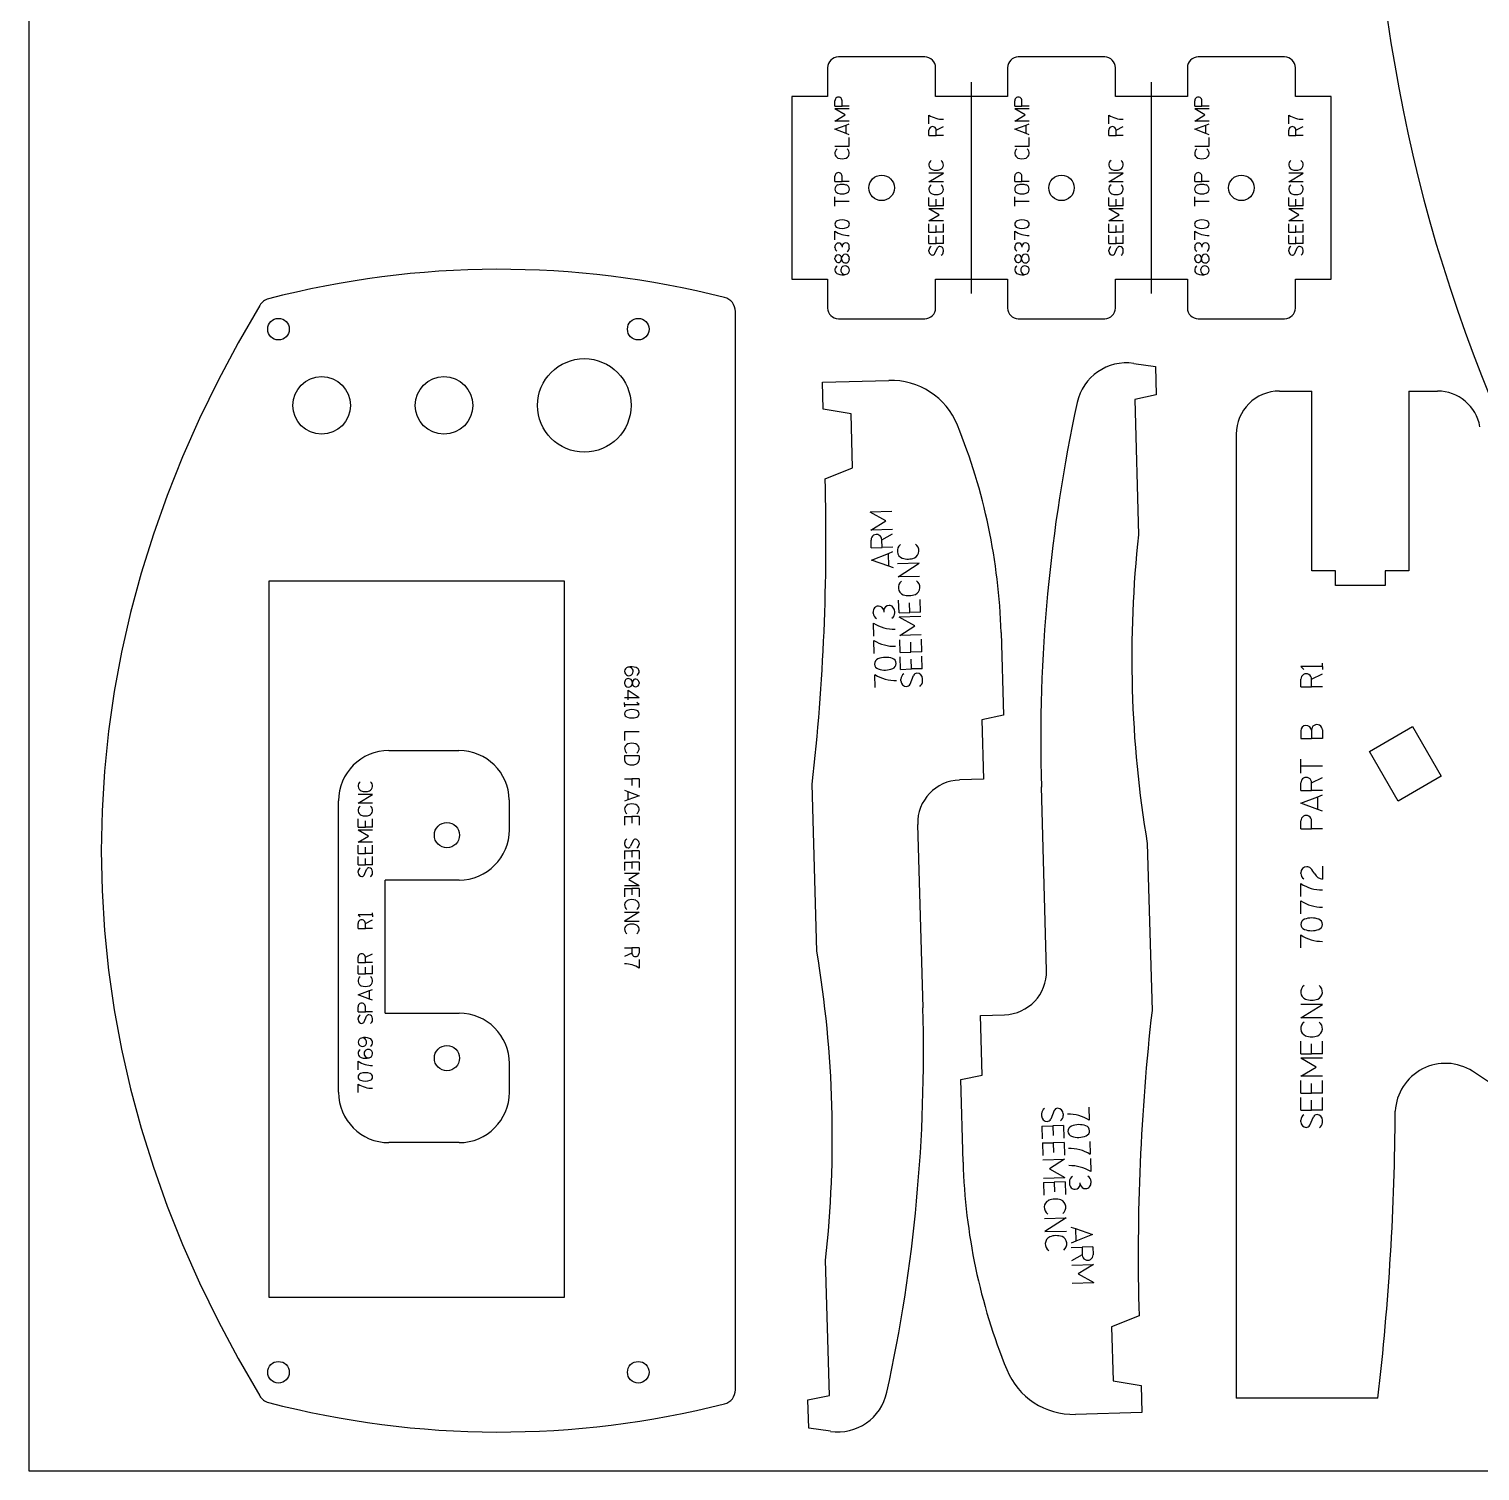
# Model space of a CAD drawing. Header units: inches. Extents: x -1316 to -504, y -366 to 91.
# Drawn here: x -1316.5 to -1114.8, y -366.4 to -165.9 of the extents above; entities that cross this region are included whole.
import ezdxf

# ---------------------------------------------------------------- set-up
doc = ezdxf.new("R2010")
doc.units = ezdxf.units.IN
doc.header["$MEASUREMENT"] = 0
doc.linetypes.add('Continuous2', pattern=[0])
for name, color, linetype in [('68368 Top Support Plate', 1, 'Continuous'), ('68370 Clamp for Top Support', 1, 'Continuous'), ('68410_11 smart lcd mount', 1, 'Continuous'), ('EZStruder R1', 1, 'Continuous'), ('STOCK OUTLINE', 1, 'Continuous')]:
    doc.layers.add(name, color=color, linetype=linetype)

msp = doc.modelspace()

# ---------------------------------------------------------------- linework, layer by layer
at = {"color": 1, "linetype": 'Continuous2', "lineweight": -3, "true_color": 0xff0000}
for p, q in [((-1284.41, -204.35), (-1287.41, -209.54)), ((-1218.3, -355.11), (-1218.3, -205.2)), ((-1287.41, -209.54), (-1290.2, -214.78)), ((-1290.2, -214.78), (-1292.78, -220.07)), ((-1292.78, -220.07), (-1295.13, -225.4)), ((-1295.13, -225.4), (-1297.27, -230.77)), ((-1297.27, -230.77), (-1299.19, -236.17)), ((-1299.19, -236.17), (-1300.88, -241.6)), ((-1300.88, -241.6), (-1302.35, -247.06)), ((-1302.35, -247.06), (-1303.6, -252.54)), ((-1303.6, -252.54), (-1304.62, -258.04)), ((-1304.62, -258.04), (-1305.41, -263.55)), ((-1305.41, -263.55), (-1305.98, -269.08)), ((-1305.98, -269.08), (-1306.32, -274.62)), ((-1306.32, -274.62), (-1306.44, -280.16)), ((-1306.44, -280.16), (-1306.32, -285.69)), ((-1306.32, -285.69), (-1305.98, -291.23)), ((-1305.98, -291.23), (-1305.41, -296.76)), ((-1305.41, -296.76), (-1304.62, -302.27)), ((-1304.62, -302.27), (-1303.6, -307.77)), ((-1303.6, -307.77), (-1302.35, -313.25)), ((-1302.35, -313.25), (-1300.88, -318.71)), ((-1300.88, -318.71), (-1299.19, -324.14)), ((-1299.19, -324.14), (-1297.27, -329.55)), ((-1297.27, -329.55), (-1295.13, -334.91)), ((-1295.13, -334.91), (-1292.78, -340.24)), ((-1292.78, -340.24), (-1290.2, -345.53)), ((-1290.2, -345.53), (-1287.41, -350.77)), ((-1287.41, -350.77), (-1284.41, -355.96))]:
    msp.add_line(p, q, dxfattribs=at)
for centre, radius, start, end in [((-1251.14, -326.46), 127.12, 75.7287, 104.6059), ((-1282.69, -205.38), 2, 104.6059, 148.9447), ((-1220.3, -205.2), 2, 360, 75.7287), ((-1282.69, -354.93), 2, 211.0553, 255.3941), ((-1251.14, -233.85), 127.12, 255.3941, 284.2713), ((-1220.3, -355.11), 2, 284.2713, 360)]:
    msp.add_arc(centre, radius, start, end, dxfattribs=at)
at = {"layer": '68368 Top Support Plate', "color": 1, "linetype": 'Continuous2', "lineweight": -3, "true_color": 0xff0000}
msp.add_arc((-909.86, -133.65), 220, 96.8597, 203.1403, dxfattribs=at)
at = {"layer": '68370 Clamp for Top Support', "color": 1, "linetype": 'Continuous2', "lineweight": -3, "true_color": 0xff0000}
for p, q in [((-1205.48, -171.32), (-1205.48, -175.32)), ((-1191.98, -169.82), (-1203.98, -169.82)), ((-1190.48, -175.32), (-1190.48, -171.32)), ((-1180.48, -171.32), (-1180.48, -175.32)), ((-1166.98, -169.82), (-1178.98, -169.82)), ((-1165.48, -175.32), (-1165.48, -171.32)), ((-1155.48, -171.32), (-1155.48, -175.32)), ((-1141.98, -169.82), (-1153.98, -169.82)), ((-1140.48, -175.32), (-1140.48, -171.32)), ((-1210.48, -175.32), (-1210.48, -200.72)), ((-1205.48, -175.32), (-1210.48, -175.32)), ((-1185.48, -175.32), (-1190.48, -175.32)), ((-1180.48, -175.32), (-1185.48, -175.32)), ((-1160.48, -175.32), (-1165.48, -175.32)), ((-1155.48, -175.32), (-1160.48, -175.32)), ((-1135.48, -175.32), (-1140.48, -175.32)), ((-1135.48, -200.72), (-1135.48, -175.32)), ((-1210.48, -200.72), (-1205.48, -200.72)), ((-1205.48, -200.72), (-1205.48, -204.72)), ((-1190.48, -204.72), (-1190.48, -200.72)), ((-1190.48, -200.72), (-1185.48, -200.72)), ((-1185.48, -200.72), (-1180.48, -200.72)), ((-1180.48, -200.72), (-1180.48, -204.72)), ((-1165.48, -204.72), (-1165.48, -200.72)), ((-1165.48, -200.72), (-1160.48, -200.72)), ((-1160.48, -200.72), (-1155.48, -200.72)), ((-1155.48, -200.72), (-1155.48, -204.72)), ((-1140.48, -204.72), (-1140.48, -200.72)), ((-1140.48, -200.72), (-1135.48, -200.72)), ((-1203.98, -206.22), (-1191.98, -206.22)), ((-1178.98, -206.22), (-1166.98, -206.22)), ((-1153.98, -206.22), (-1141.98, -206.22))]:
    msp.add_line(p, q, dxfattribs=at)
at = {"layer": '68370 Clamp for Top Support', "color": 5, "linetype": 'Continuous2', "lineweight": -3, "true_color": 0x0000ff}
for p, q in [((-1185.48, -202.72), (-1185.48, -173.32)), ((-1160.48, -202.72), (-1160.48, -173.32))]:
    msp.add_line(p, q, dxfattribs=at)
at = {"layer": '68370 Clamp for Top Support', "color": 3, "linetype": 'Continuous2', "lineweight": -3, "true_color": 0x00ff00}
for p, q in [((-1204.47, -176.64), (-1204.47, -175.91)), ((-1204.47, -176.64), (-1203.47, -176.64)), ((-1202.47, -177.04), (-1204.47, -177.04)), ((-1203.05, -177.88), (-1204.47, -177.04)), ((-1203.47, -176.64), (-1203.47, -175.91)), ((-1202.47, -176.64), (-1203.47, -176.64)), ((-1179.47, -176.64), (-1179.47, -175.91)), ((-1179.47, -176.64), (-1178.47, -176.64)), ((-1177.47, -177.04), (-1179.47, -177.04)), ((-1178.05, -177.88), (-1179.47, -177.04)), ((-1178.47, -176.64), (-1178.47, -175.91)), ((-1177.47, -176.64), (-1178.47, -176.64)), ((-1154.47, -176.64), (-1154.47, -175.91)), ((-1154.47, -176.64), (-1153.47, -176.64)), ((-1152.47, -177.04), (-1154.47, -177.04)), ((-1153.05, -177.88), (-1154.47, -177.04)), ((-1153.47, -176.64), (-1153.47, -175.91)), ((-1152.47, -176.64), (-1153.47, -176.64)), ((-1204.47, -178.73), (-1203.05, -177.88)), ((-1202.47, -178.73), (-1204.47, -178.73)), ((-1204.47, -179.88), (-1202.9, -179.29)), ((-1202.9, -179.29), (-1202.47, -179.13)), ((-1202.9, -180.46), (-1202.9, -179.29)), ((-1191.4, -179.1), (-1191.4, -177.9)), ((-1179.47, -178.73), (-1178.05, -177.88)), ((-1177.47, -178.73), (-1179.47, -178.73)), ((-1179.47, -179.88), (-1177.9, -179.29)), ((-1177.9, -179.29), (-1177.47, -179.13)), ((-1177.9, -180.46), (-1177.9, -179.29)), ((-1166.4, -179.1), (-1166.4, -177.9)), ((-1154.47, -178.73), (-1153.05, -177.88)), ((-1152.47, -178.73), (-1154.47, -178.73)), ((-1154.47, -179.88), (-1152.9, -179.29)), ((-1152.9, -179.29), (-1152.47, -179.13)), ((-1152.9, -180.46), (-1152.9, -179.29)), ((-1141.4, -179.1), (-1141.4, -177.9)), ((-1202.9, -180.46), (-1204.47, -179.88)), ((-1202.47, -180.63), (-1202.9, -180.46)), ((-1202.47, -182.2), (-1202.47, -181.03)), ((-1191.4, -180.72), (-1191.4, -180)), ((-1191.4, -180.72), (-1190.4, -180.72)), ((-1190.4, -180), (-1189.4, -179.5)), ((-1190.4, -180.72), (-1190.4, -180)), ((-1189.4, -180.72), (-1190.4, -180.72)), ((-1177.9, -180.46), (-1179.47, -179.88)), ((-1177.47, -180.63), (-1177.9, -180.46)), ((-1177.47, -182.2), (-1177.47, -181.03)), ((-1166.4, -180.72), (-1166.4, -180)), ((-1166.4, -180.72), (-1165.4, -180.72)), ((-1165.4, -180), (-1164.4, -179.5)), ((-1165.4, -180.72), (-1165.4, -180)), ((-1164.4, -180.72), (-1165.4, -180.72)), ((-1152.9, -180.46), (-1154.47, -179.88)), ((-1152.47, -180.63), (-1152.9, -180.46)), ((-1152.47, -182.2), (-1152.47, -181.03)), ((-1141.4, -180.72), (-1141.4, -180)), ((-1141.4, -180.72), (-1140.4, -180.72)), ((-1140.4, -180), (-1139.4, -179.5)), ((-1140.4, -180.72), (-1140.4, -180)), ((-1139.4, -180.72), (-1140.4, -180.72)), ((-1204.47, -182.2), (-1202.47, -182.2)), ((-1179.47, -182.2), (-1177.47, -182.2)), ((-1154.47, -182.2), (-1152.47, -182.2)), ((-1204.47, -187.13), (-1204.47, -186.4)), ((-1204.47, -187.13), (-1203.47, -187.13)), ((-1203.47, -187.13), (-1203.47, -186.4)), ((-1202.47, -187.13), (-1203.47, -187.13)), ((-1189.4, -185.97), (-1191.4, -185.97)), ((-1191.4, -187.19), (-1189.4, -185.97)), ((-1189.4, -187.19), (-1191.4, -187.19)), ((-1179.47, -187.13), (-1179.47, -186.4)), ((-1179.47, -187.13), (-1178.47, -187.13)), ((-1178.47, -187.13), (-1178.47, -186.4)), ((-1177.47, -187.13), (-1178.47, -187.13)), ((-1164.4, -185.97), (-1166.4, -185.97)), ((-1166.4, -187.19), (-1164.4, -185.97)), ((-1164.4, -187.19), (-1166.4, -187.19)), ((-1154.47, -187.13), (-1154.47, -186.4)), ((-1154.47, -187.13), (-1153.47, -187.13)), ((-1153.47, -187.13), (-1153.47, -186.4)), ((-1152.47, -187.13), (-1153.47, -187.13)), ((-1139.4, -185.97), (-1141.4, -185.97)), ((-1141.4, -187.19), (-1139.4, -185.97)), ((-1139.4, -187.19), (-1141.4, -187.19)), ((-1204.47, -189.9), (-1204.47, -189.26)), ((-1191.4, -190.53), (-1191.4, -189.36)), ((-1189.4, -190.53), (-1189.4, -189.36)), ((-1179.47, -189.9), (-1179.47, -189.26)), ((-1166.4, -190.53), (-1166.4, -189.36)), ((-1164.4, -190.53), (-1164.4, -189.36)), ((-1154.47, -189.9), (-1154.47, -189.26)), ((-1141.4, -190.53), (-1141.4, -189.36)), ((-1139.4, -190.53), (-1139.4, -189.36)), ((-1204.47, -190.54), (-1204.47, -189.9)), ((-1202.47, -189.9), (-1204.47, -189.9)), ((-1191.4, -190.53), (-1190.4, -190.53)), ((-1189.4, -190.93), (-1191.4, -190.93)), ((-1189.98, -191.77), (-1191.4, -190.93)), ((-1190.4, -190.53), (-1190.4, -189.61)), ((-1189.4, -190.53), (-1190.4, -190.53)), ((-1179.47, -190.54), (-1179.47, -189.9)), ((-1177.47, -189.9), (-1179.47, -189.9)), ((-1166.4, -190.53), (-1165.4, -190.53)), ((-1164.4, -190.93), (-1166.4, -190.93)), ((-1164.98, -191.77), (-1166.4, -190.93)), ((-1165.4, -190.53), (-1165.4, -189.61)), ((-1164.4, -190.53), (-1165.4, -190.53)), ((-1154.47, -190.54), (-1154.47, -189.9)), ((-1152.47, -189.9), (-1154.47, -189.9)), ((-1141.4, -190.53), (-1140.4, -190.53)), ((-1139.4, -190.93), (-1141.4, -190.93)), ((-1139.98, -191.77), (-1141.4, -190.93)), ((-1140.4, -190.53), (-1140.4, -189.61)), ((-1139.4, -190.53), (-1140.4, -190.53)), ((-1191.4, -192.61), (-1189.98, -191.77)), ((-1189.4, -192.61), (-1191.4, -192.61)), ((-1191.4, -194.19), (-1191.4, -193.01)), ((-1190.4, -194.19), (-1190.4, -193.27)), ((-1189.4, -194.19), (-1189.4, -193.01)), ((-1166.4, -192.61), (-1164.98, -191.77)), ((-1164.4, -192.61), (-1166.4, -192.61)), ((-1166.4, -194.19), (-1166.4, -193.01)), ((-1165.4, -194.19), (-1165.4, -193.27)), ((-1164.4, -194.19), (-1164.4, -193.01)), ((-1141.4, -192.61), (-1139.98, -191.77)), ((-1139.4, -192.61), (-1141.4, -192.61)), ((-1141.4, -194.19), (-1141.4, -193.01)), ((-1140.4, -194.19), (-1140.4, -193.27)), ((-1139.4, -194.19), (-1139.4, -193.01)), ((-1204.47, -195.25), (-1204.47, -194.05)), ((-1191.4, -194.19), (-1190.4, -194.19)), ((-1191.4, -195.76), (-1191.4, -194.59)), ((-1189.4, -194.19), (-1190.4, -194.19)), ((-1190.4, -195.76), (-1190.4, -194.84)), ((-1189.4, -195.76), (-1189.4, -194.59)), ((-1179.47, -195.25), (-1179.47, -194.05)), ((-1166.4, -194.19), (-1165.4, -194.19)), ((-1166.4, -195.76), (-1166.4, -194.59)), ((-1164.4, -194.19), (-1165.4, -194.19)), ((-1165.4, -195.76), (-1165.4, -194.84)), ((-1164.4, -195.76), (-1164.4, -194.59)), ((-1154.47, -195.25), (-1154.47, -194.05)), ((-1141.4, -194.19), (-1140.4, -194.19)), ((-1141.4, -195.76), (-1141.4, -194.59)), ((-1139.4, -194.19), (-1140.4, -194.19)), ((-1140.4, -195.76), (-1140.4, -194.84)), ((-1139.4, -195.76), (-1139.4, -194.59)), ((-1204.47, -196.33), (-1204.47, -196.25)), ((-1203.47, -196.11), (-1203.47, -196.25)), ((-1202.47, -196.36), (-1202.47, -196.22)), ((-1191.4, -195.76), (-1190.4, -195.76)), ((-1191.4, -196.83), (-1191.4, -196.67)), ((-1190.57, -197.16), (-1190.23, -196.37)), ((-1189.4, -195.76), (-1190.4, -195.76)), ((-1189.4, -196.89), (-1189.4, -196.69)), ((-1179.47, -196.33), (-1179.47, -196.25)), ((-1178.47, -196.11), (-1178.47, -196.25)), ((-1177.47, -196.36), (-1177.47, -196.22)), ((-1166.4, -195.76), (-1165.4, -195.76)), ((-1166.4, -196.83), (-1166.4, -196.67)), ((-1165.57, -197.16), (-1165.23, -196.37)), ((-1164.4, -195.76), (-1165.4, -195.76)), ((-1164.4, -196.89), (-1164.4, -196.69)), ((-1154.47, -196.33), (-1154.47, -196.25)), ((-1153.47, -196.11), (-1153.47, -196.25)), ((-1152.47, -196.36), (-1152.47, -196.22)), ((-1141.4, -195.76), (-1140.4, -195.76)), ((-1141.4, -196.83), (-1141.4, -196.67)), ((-1140.57, -197.16), (-1140.23, -196.37)), ((-1139.4, -195.76), (-1140.4, -195.76)), ((-1139.4, -196.89), (-1139.4, -196.69)), ((-1204.47, -197.92), (-1204.47, -197.79)), ((-1203.54, -197.92), (-1203.54, -197.79)), ((-1202.47, -197.92), (-1202.47, -197.79)), ((-1179.47, -197.92), (-1179.47, -197.79)), ((-1178.54, -197.92), (-1178.54, -197.79)), ((-1177.47, -197.92), (-1177.47, -197.79)), ((-1154.47, -197.92), (-1154.47, -197.79)), ((-1153.54, -197.92), (-1153.54, -197.79)), ((-1152.47, -197.92), (-1152.47, -197.79))]:
    msp.add_line(p, q, dxfattribs=at)
at = {"layer": '68370 Clamp for Top Support', "color": 5, "linetype": 'Continuous2', "lineweight": -3, "true_color": 0x0000ff}
for centre in [(-1197.98, -188.02), (-1172.98, -188.02), (-1147.98, -188.02)]:
    msp.add_circle(centre, 1.77, dxfattribs=at)
at = {"layer": '68370 Clamp for Top Support', "color": 1, "linetype": 'Continuous2', "lineweight": -3, "true_color": 0xff0000}
for centre, start, end in [((-1203.98, -171.32), 90, 180), ((-1191.98, -171.32), 0, 90), ((-1178.98, -171.32), 90, 180), ((-1166.98, -171.32), 0, 90), ((-1153.98, -171.32), 90, 180), ((-1141.98, -171.32), 0, 90), ((-1203.98, -204.72), 180, 270), ((-1191.98, -204.72), 270, 0), ((-1178.98, -204.72), 180, 270), ((-1166.98, -204.72), 270, 0), ((-1153.98, -204.72), 180, 270), ((-1141.98, -204.72), 270, 0)]:
    msp.add_arc(centre, 1.5, start, end, dxfattribs=at)
at = {"layer": '68370 Clamp for Top Support', "color": 3, "linetype": 'Continuous2', "lineweight": -3, "true_color": 0x00ff00}
for centre, radius, start, end in [((-1203.97, -175.91), 0.5, 359.9912, 180), ((-1178.97, -175.91), 0.5, 359.9912, 180), ((-1153.97, -175.91), 0.5, 359.9912, 180), ((-1189.4, -174.86), 3.63, 236.6069, 269.9947), ((-1164.4, -174.86), 3.63, 236.6069, 269.9947), ((-1139.4, -174.86), 3.63, 236.6069, 269.9947), ((-1190.9, -180), 0.5, 359.9912, 180), ((-1165.9, -180), 0.5, 359.9912, 180), ((-1140.9, -180), 0.5, 359.9912, 180), ((-1203.74, -183.2), 0.735, 125.68, 245.6132), ((-1203.2, -183.2), 0.735, 294.3868, 54.32), ((-1178.74, -183.2), 0.735, 125.68, 245.6132), ((-1178.2, -183.2), 0.735, 294.3868, 54.32), ((-1153.74, -183.2), 0.735, 125.68, 245.6132), ((-1153.2, -183.2), 0.735, 294.3868, 54.32), ((-1203.47, -182.18), 1.78, 251.2941, 288.7059), ((-1190.67, -184.8), 0.735, 125.68, 245.6132), ((-1190.4, -183.79), 1.78, 251.2941, 288.7059), ((-1190.13, -184.8), 0.735, 294.3868, 54.32), ((-1178.47, -182.18), 1.78, 251.2941, 288.7059), ((-1165.67, -184.8), 0.735, 125.68, 245.6132), ((-1165.4, -183.79), 1.78, 251.2941, 288.7059), ((-1165.13, -184.8), 0.735, 294.3868, 54.32), ((-1153.47, -182.18), 1.78, 251.2941, 288.7059), ((-1140.67, -184.8), 0.735, 125.68, 245.6132), ((-1140.4, -183.79), 1.78, 251.2941, 288.7059), ((-1140.13, -184.8), 0.735, 294.3868, 54.32), ((-1203.97, -186.4), 0.5, 359.9912, 180), ((-1203.47, -189.31), 1.78, 71.2941, 108.7059), ((-1178.97, -186.4), 0.5, 359.9912, 180), ((-1178.47, -189.31), 1.78, 71.2941, 108.7059), ((-1153.97, -186.4), 0.5, 359.9912, 180), ((-1153.47, -189.31), 1.78, 71.2941, 108.7059), ((-1203.88, -188.19), 0.595, 105.902, 254.098), ((-1203.47, -187.08), 1.78, 251.2941, 288.7059), ((-1203.06, -188.19), 0.595, 285.902, 74.098), ((-1190.67, -188.19), 0.735, 125.68, 245.6132), ((-1190.4, -187.17), 1.78, 251.2941, 288.7059), ((-1190.13, -188.19), 0.735, 294.3868, 54.32), ((-1178.88, -188.19), 0.595, 105.902, 254.098), ((-1178.47, -187.08), 1.78, 251.2941, 288.7059), ((-1178.06, -188.19), 0.595, 285.902, 74.098), ((-1165.67, -188.19), 0.735, 125.68, 245.6132), ((-1165.4, -187.17), 1.78, 251.2941, 288.7059), ((-1165.13, -188.19), 0.735, 294.3868, 54.32), ((-1153.88, -188.19), 0.595, 105.902, 254.098), ((-1153.47, -187.08), 1.78, 251.2941, 288.7059), ((-1153.06, -188.19), 0.595, 285.902, 74.098), ((-1140.67, -188.19), 0.735, 125.68, 245.6132), ((-1140.4, -187.17), 1.78, 251.2941, 288.7059), ((-1140.13, -188.19), 0.735, 294.3868, 54.32), ((-1203.98, -193.07), 0.496, 109.594, 250.406), ((-1203.47, -194.45), 1.97, 70.019, 109.981), ((-1203.47, -191.68), 1.97, 250.019, 289.981), ((-1202.96, -193.07), 0.496, 289.594, 70.406), ((-1178.98, -193.07), 0.496, 109.594, 250.406), ((-1178.47, -194.45), 1.97, 70.019, 109.981), ((-1178.47, -191.68), 1.97, 250.019, 289.981), ((-1177.96, -193.07), 0.496, 289.594, 70.406), ((-1153.98, -193.07), 0.496, 109.594, 250.406), ((-1153.47, -194.45), 1.97, 70.019, 109.981), ((-1153.47, -191.68), 1.97, 250.019, 289.981), ((-1152.96, -193.07), 0.496, 289.594, 70.406), ((-1202.47, -191.02), 3.63, 236.6069, 269.9947), ((-1177.47, -191.02), 3.63, 236.6069, 269.9947), ((-1152.47, -191.02), 3.63, 236.6069, 269.9947), ((-1203.84, -196.25), 0.631, 138.8141, 179.9999), ((-1203.89, -196.33), 0.577, 179.9999, 239.7068), ((-1204, -197.79), 0.464, 90, 180), ((-1203.97, -196.14), 0.457, 90, 138.8141), ((-1204, -197.79), 0.464, 0, 90), ((-1203.97, -196.19), 0.504, 9.0881, 90), ((-1203, -197.79), 0.536, 90, 180), ((-1202.97, -196.16), 0.504, 90, 174.185), ((-1203, -197.79), 0.536, 360, 90), ((-1202.97, -196.11), 0.457, 41.1859, 90), ((-1203.04, -196.36), 0.577, 300.2932, 0.0001), ((-1203.1, -196.22), 0.631, 0.0001, 41.1859), ((-1190.82, -196.68), 0.577, 120.522, 179.2985), ((-1190.87, -196.84), 0.526, 179.2985, 267.3507), ((-1190.94, -196.94), 0.43, 275.1823, 329.3448), ((-1189.86, -196.59), 0.43, 95.1822, 149.3448), ((-1189.92, -196.69), 0.526, 359.4411, 87.3507), ((-1189.98, -196.89), 0.577, 300.522, 359.4411), ((-1178.84, -196.25), 0.631, 138.8141, 179.9999), ((-1178.89, -196.33), 0.577, 179.9999, 239.7068), ((-1179, -197.79), 0.464, 90, 180), ((-1178.97, -196.14), 0.457, 90, 138.8141), ((-1179, -197.79), 0.464, 0, 90), ((-1178.97, -196.19), 0.504, 9.0881, 90), ((-1178, -197.79), 0.536, 90, 180), ((-1177.97, -196.16), 0.504, 90, 174.185), ((-1178, -197.79), 0.536, 360, 90), ((-1177.97, -196.11), 0.457, 41.1859, 90), ((-1178.04, -196.36), 0.577, 300.2932, 0.0001), ((-1178.1, -196.22), 0.631, 0.0001, 41.1859), ((-1165.82, -196.68), 0.577, 120.522, 179.2985), ((-1165.87, -196.84), 0.526, 179.2985, 267.3507), ((-1165.94, -196.94), 0.43, 275.1823, 329.3448), ((-1164.86, -196.59), 0.43, 95.1822, 149.3448), ((-1164.92, -196.69), 0.526, 359.4411, 87.3507), ((-1164.98, -196.89), 0.577, 300.522, 359.4411), ((-1153.84, -196.25), 0.631, 138.8141, 179.9999), ((-1153.89, -196.33), 0.577, 179.9999, 239.7068), ((-1154, -197.79), 0.464, 90, 180), ((-1153.97, -196.14), 0.457, 90, 138.8141), ((-1154, -197.79), 0.464, 0, 90), ((-1153.97, -196.19), 0.504, 9.0881, 90), ((-1153, -197.79), 0.536, 90, 180), ((-1152.97, -196.16), 0.504, 90, 174.185), ((-1153, -197.79), 0.536, 360, 90), ((-1152.97, -196.11), 0.457, 41.1859, 90), ((-1153.04, -196.36), 0.577, 300.2932, 0.0001), ((-1153.1, -196.22), 0.631, 0.0001, 41.1859), ((-1140.82, -196.68), 0.577, 120.522, 179.2985), ((-1140.87, -196.84), 0.526, 179.2985, 267.3507), ((-1140.94, -196.94), 0.43, 275.1823, 329.3448), ((-1139.86, -196.59), 0.43, 95.1822, 149.3448), ((-1139.92, -196.69), 0.526, 359.4411, 87.3507), ((-1139.98, -196.89), 0.577, 300.522, 359.4411), ((-1204, -197.92), 0.464, 180, 207.5491), ((-1203.88, -199.42), 0.595, 119.3075, 252.098), ((-1204, -197.92), 0.464, 207.5491, 0), ((-1203.06, -199.45), 0.594, 72.2661, 283.7339), ((-1203, -197.92), 0.536, 180, 304.6857), ((-1203.06, -199.45), 0.595, 283.902, 72.098), ((-1203, -197.92), 0.536, 304.6857, 360), ((-1179, -197.92), 0.464, 180, 207.5491), ((-1178.88, -199.42), 0.595, 119.3075, 252.098), ((-1179, -197.92), 0.464, 207.5491, 0), ((-1178.06, -199.45), 0.594, 72.2661, 283.7339), ((-1178, -197.92), 0.536, 180, 304.6857), ((-1178.06, -199.45), 0.595, 283.902, 72.098), ((-1178, -197.92), 0.536, 304.6857, 360), ((-1154, -197.92), 0.464, 180, 207.5491), ((-1153.88, -199.42), 0.595, 119.3075, 252.098), ((-1154, -197.92), 0.464, 207.5491, 0), ((-1153.06, -199.45), 0.594, 72.2661, 283.7339), ((-1153, -197.92), 0.536, 180, 304.6857), ((-1153.06, -199.45), 0.595, 283.902, 72.098), ((-1153, -197.92), 0.536, 304.6857, 360), ((-1203.43, -198.32), 1.78, 249.2941, 286.7059), ((-1178.43, -198.32), 1.78, 249.2941, 286.7059), ((-1153.43, -198.32), 1.78, 249.2941, 286.7059)]:
    msp.add_arc(centre, radius, start, end, dxfattribs=at)
at = {"layer": '68410_11 smart lcd mount', "color": 1, "linetype": 'Continuous2', "lineweight": -3, "true_color": 0xff0000}
for p, q in [((-1283.1, -342.26), (-1283.1, -242.66)), ((-1283.1, -242.66), (-1242.1, -242.66)), ((-1242.1, -242.66), (-1242.1, -342.26)), ((-1242.1, -342.26), (-1283.1, -342.26))]:
    msp.add_line(p, q, dxfattribs=at)
at = {"layer": '68410_11 smart lcd mount', "color": 3, "linetype": 'Continuous2', "lineweight": -3, "true_color": 0x00ff00}
for p, q in [((-1233.69, -256.77), (-1233.69, -256.9)), ((-1233.22, -259.17), (-1233.22, -257.84)), ((-1233.22, -257.84), (-1231.69, -258.87)), ((-1232.62, -256.77), (-1232.62, -256.9)), ((-1231.69, -256.77), (-1231.69, -256.9)), ((-1233.69, -258.87), (-1231.69, -258.87)), ((-1233.69, -259.85), (-1233.69, -259.57)), ((-1233.69, -259.85), (-1231.69, -259.85)), ((-1233.69, -259.85), (-1233.69, -260.14)), ((-1231.69, -259.85), (-1231.98, -259.57)), ((-1231.69, -263.65), (-1233.69, -263.65)), ((-1233.69, -263.65), (-1233.69, -264.83)), ((-1231.69, -266.99), (-1233.69, -266.99)), ((-1233.69, -266.99), (-1233.69, -267.54)), ((-1231.69, -266.99), (-1231.69, -267.54)), ((-1233.69, -270.18), (-1232.69, -270.18)), ((-1232.69, -270.18), (-1232.69, -271.1)), ((-1231.69, -270.18), (-1232.69, -270.18)), ((-1231.69, -270.18), (-1231.69, -271.36)), ((-1233.69, -271.76), (-1233.26, -271.92)), ((-1233.26, -271.92), (-1233.26, -273.09)), ((-1233.26, -271.92), (-1231.69, -272.51)), ((-1233.26, -273.09), (-1233.69, -273.26)), ((-1231.69, -272.51), (-1233.26, -273.09)), ((-1233.69, -275.42), (-1233.69, -276.59)), ((-1233.69, -275.42), (-1232.69, -275.42)), ((-1232.69, -275.42), (-1232.69, -276.33)), ((-1231.69, -275.42), (-1232.69, -275.42)), ((-1231.69, -275.42), (-1231.69, -276.59)), ((-1233.69, -279.02), (-1233.69, -279.23)), ((-1233.69, -280.16), (-1233.69, -281.33)), ((-1233.69, -280.16), (-1232.69, -280.16)), ((-1232.52, -278.76), (-1232.86, -279.55)), ((-1232.69, -280.16), (-1232.69, -281.07)), ((-1231.69, -280.16), (-1232.69, -280.16)), ((-1231.69, -279.09), (-1231.69, -279.25)), ((-1231.69, -280.16), (-1231.69, -281.33)), ((-1233.69, -281.73), (-1233.69, -282.9)), ((-1233.69, -281.73), (-1232.69, -281.73)), ((-1232.69, -281.73), (-1232.69, -282.65)), ((-1231.69, -281.73), (-1232.69, -281.73)), ((-1231.69, -281.73), (-1231.69, -282.9)), ((-1233.69, -283.3), (-1231.69, -283.3)), ((-1231.69, -283.3), (-1233.11, -284.15)), ((-1233.11, -284.15), (-1231.69, -284.99)), ((-1233.69, -284.99), (-1231.69, -284.99)), ((-1233.69, -285.39), (-1233.69, -286.56)), ((-1233.69, -285.39), (-1232.69, -285.39)), ((-1232.69, -285.39), (-1232.69, -286.31)), ((-1231.69, -285.39), (-1232.69, -285.39)), ((-1231.69, -285.39), (-1231.69, -286.56)), ((-1233.69, -288.72), (-1231.69, -288.72)), ((-1231.69, -288.72), (-1233.69, -289.95)), ((-1233.69, -289.95), (-1231.69, -289.95)), ((-1233.69, -293.65), (-1232.69, -293.65)), ((-1232.69, -294.38), (-1233.69, -294.88)), ((-1232.69, -293.65), (-1232.69, -294.38)), ((-1231.69, -293.65), (-1232.69, -293.65)), ((-1231.69, -293.65), (-1231.69, -294.38)), ((-1231.69, -295.28), (-1231.69, -296.48))]:
    msp.add_line(p, q, dxfattribs=at)
at = {"layer": '68410_11 smart lcd mount', "color": 5, "linetype": 'Continuous2', "lineweight": -3, "true_color": 0x0000ff}
for centre, radius in [((-1281.8, -207.66), 1.5), ((-1231.8, -207.66), 1.5), ((-1239.3, -218.26), 6.5), ((-1275.8, -218.26), 4), ((-1258.8, -218.26), 4), ((-1281.8, -352.66), 1.5), ((-1231.8, -352.66), 1.5)]:
    msp.add_circle(centre, radius, dxfattribs=at)
at = {"layer": '68410_11 smart lcd mount', "color": 3, "linetype": 'Continuous2', "lineweight": -3, "true_color": 0x00ff00}
for centre, radius, start, end in [((-1233.1, -255.24), 0.595, 103.902, 252.098), ((-1233.1, -255.24), 0.594, 252.2661, 103.7339), ((-1232.73, -256.37), 1.78, 69.2941, 106.7059), ((-1232.28, -255.27), 0.595, 299.3075, 72.098), ((-1233.16, -256.77), 0.536, 124.6857, 180), ((-1233.16, -256.9), 0.536, 180, 270), ((-1233.16, -256.77), 0.536, 0, 124.6857), ((-1233.16, -256.9), 0.536, 270, 0), ((-1232.16, -256.77), 0.464, 27.5491, 180), ((-1232.16, -256.9), 0.464, 180, 270), ((-1232.16, -256.9), 0.464, 270, 0), ((-1232.16, -256.77), 0.464, 360, 27.5491), ((-1233.2, -261.12), 0.496, 109.594, 250.406), ((-1232.69, -262.51), 1.97, 70.019, 109.981), ((-1232.69, -259.74), 1.97, 250.019, 289.981), ((-1232.18, -261.12), 0.496, 289.594, 70.406), ((-1232.96, -265.99), 0.735, 114.3868, 234.32), ((-1232.69, -267.01), 1.78, 71.2941, 108.7059), ((-1232.42, -265.99), 0.735, 305.68, 65.6132), ((-1232.96, -267.48), 0.735, 185.3825, 245.6132), ((-1232.69, -266.46), 1.78, 251.2941, 288.7059), ((-1232.42, -267.48), 0.735, 294.3868, 354.6174), ((-1232.96, -274.42), 0.735, 114.3868, 234.32), ((-1232.69, -275.44), 1.78, 71.2941, 108.7059), ((-1232.42, -274.42), 0.735, 305.68, 65.6132), ((-1233.11, -279.03), 0.577, 120.522, 179.4411), ((-1233.17, -279.23), 0.526, 179.4411, 267.3507), ((-1233.23, -279.33), 0.43, 275.1822, 329.3448), ((-1232.15, -278.98), 0.43, 95.1823, 149.3448), ((-1232.22, -279.08), 0.526, 359.2985, 87.3507), ((-1232.27, -279.24), 0.577, 300.522, 359.2985), ((-1232.96, -287.73), 0.735, 114.3868, 234.32), ((-1232.69, -288.74), 1.78, 71.2941, 108.7059), ((-1232.42, -287.73), 0.735, 305.68, 65.6132), ((-1232.69, -292.13), 1.78, 71.2941, 108.7059), ((-1232.96, -291.11), 0.735, 114.3868, 234.32), ((-1232.42, -291.11), 0.735, 305.68, 65.6132), ((-1232.19, -294.38), 0.5, 179.9912, 360), ((-1233.69, -299.51), 3.63, 56.6069, 89.9947)]:
    msp.add_arc(centre, radius, start, end, dxfattribs=at)
at = {"layer": 'EZStruder R1', "color": 1, "linetype": 'Continuous2', "lineweight": -3, "true_color": 0xff0000}
for p, q in [((-1162.94, -212.42), (-1159.93, -212.86)), ((-1159.93, -212.86), (-1159.81, -216.8)), ((-1206.21, -215.04), (-1196.99, -214.78)), ((-1206.11, -218.77), (-1206.21, -215.04)), ((-1159.81, -216.8), (-1162.8, -217.42)), ((-1162.8, -217.42), (-1162.27, -236.23)), ((-1142.69, -216.27), (-1138.19, -216.27)), ((-1138.19, -241.27), (-1138.19, -216.27)), ((-1124.69, -216.27), (-1124.69, -241.27)), ((-1124.69, -216.27), (-1120.73, -216.27)), ((-1202.22, -219.44), (-1206.11, -218.77)), ((-1202.01, -226.94), (-1202.22, -219.44)), ((-1148.69, -222.27), (-1148.69, -356.27)), ((-1205.83, -228.47), (-1202.01, -226.94)), ((-1134.89, -241.27), (-1138.19, -241.27)), ((-1134.89, -243.27), (-1134.89, -241.27)), ((-1127.99, -241.27), (-1127.99, -243.27)), ((-1124.69, -241.27), (-1127.99, -241.27)), ((-1127.99, -243.27), (-1134.89, -243.27)), ((-1181.38, -249.82), (-1181.05, -261.33)), ((-1181.05, -261.33), (-1184.04, -261.95)), ((-1184.04, -261.95), (-1183.8, -270.23)), ((-1206.98, -294.13), (-1207.64, -270.91)), ((-1183.8, -270.23), (-1187.14, -270.33)), ((-1175.06, -296.8), (-1175.78, -271.3)), ((-1192.97, -276.5), (-1192.25, -301.99)), ((-1161.06, -279.16), (-1160.4, -302.38)), ((-1184.23, -303.06), (-1180.89, -302.96)), ((-1184, -311.34), (-1184.23, -303.06)), ((-1186.98, -311.96), (-1184, -311.34)), ((-1186.66, -323.47), (-1186.98, -311.96)), ((-1205.24, -355.87), (-1205.77, -337.06)), ((-1162.2, -344.82), (-1166.03, -346.35)), ((-1166.03, -346.35), (-1165.82, -353.85)), ((-1165.82, -353.85), (-1161.93, -354.52)), ((-1161.93, -354.52), (-1161.82, -358.25)), ((-1208.22, -356.49), (-1205.24, -355.87)), ((-1208.11, -360.43), (-1208.22, -356.49)), ((-1129.01, -356.27), (-1148.69, -356.27)), ((-1161.82, -358.25), (-1171.05, -358.52)), ((-1205.1, -360.87), (-1208.11, -360.43))]:
    msp.add_line(p, q, dxfattribs=at)
at = {"layer": 'EZStruder R1', "color": 3, "linetype": 'Continuous2', "lineweight": -3, "true_color": 0x00ff00}
for p, q in [((-1196.56, -233.01), (-1199.55, -233.09)), ((-1197.4, -234.3), (-1199.55, -233.09)), ((-1199.48, -235.62), (-1197.4, -234.3)), ((-1196.48, -235.53), (-1199.48, -235.62)), ((-1199.41, -238.06), (-1199.44, -236.97)), ((-1197.95, -236.93), (-1196.47, -236.13)), ((-1197.91, -238.01), (-1197.95, -236.93)), ((-1199.41, -238.06), (-1197.91, -238.01)), ((-1199.37, -239.78), (-1197.03, -238.83)), ((-1196.98, -240.6), (-1199.37, -239.78)), ((-1196.42, -237.97), (-1197.91, -238.01)), ((-1197.03, -238.83), (-1196.4, -238.57)), ((-1196.98, -240.6), (-1197.03, -238.83)), ((-1196.34, -240.82), (-1196.98, -240.6)), ((-1192.75, -240.18), (-1195.75, -240.26)), ((-1195.7, -242.1), (-1192.75, -240.18)), ((-1192.7, -242.02), (-1195.7, -242.1)), ((-1195.56, -247.1), (-1195.61, -245.34)), ((-1194.06, -247.06), (-1194.1, -245.69)), ((-1192.56, -247.02), (-1192.61, -245.26)), ((-1199.16, -247.14), (-1199.16, -247.03)), ((-1197.67, -246.77), (-1197.66, -246.98)), ((-1196.16, -247.1), (-1196.16, -246.9)), ((-1195.56, -247.1), (-1194.06, -247.06)), ((-1192.54, -247.62), (-1195.54, -247.7)), ((-1193.38, -248.9), (-1195.54, -247.7)), ((-1192.56, -247.02), (-1194.06, -247.06)), ((-1199.07, -250.33), (-1199.12, -248.53)), ((-1195.47, -250.23), (-1193.38, -248.9)), ((-1199, -252.73), (-1199.05, -250.93)), ((-1192.47, -250.14), (-1195.47, -250.23)), ((-1195.4, -252.59), (-1195.45, -250.83)), ((-1193.9, -252.54), (-1193.94, -251.17)), ((-1192.4, -252.5), (-1192.45, -250.74)), ((-1195.4, -252.59), (-1193.9, -252.54)), ((-1195.34, -254.95), (-1195.39, -253.19)), ((-1192.4, -252.5), (-1193.9, -252.54)), ((-1193.84, -254.9), (-1193.88, -253.53)), ((-1192.34, -254.86), (-1192.39, -253.1)), ((-1198.87, -257.48), (-1198.92, -255.69)), ((-1195.34, -254.95), (-1193.84, -254.9)), ((-1194.03, -257), (-1193.56, -255.81)), ((-1192.34, -254.86), (-1193.84, -254.9)), ((-1136.72, -254.53), (-1139.72, -254.53)), ((-1139.72, -254.53), (-1139.29, -254.96)), ((-1138.22, -256.31), (-1136.72, -255.56)), ((-1136.72, -254.53), (-1136.72, -254.1)), ((-1136.72, -254.53), (-1136.72, -254.96)), ((-1195.29, -256.55), (-1195.3, -256.31)), ((-1192.29, -256.56), (-1192.29, -256.26)), ((-1139.72, -257.39), (-1139.72, -256.31)), ((-1139.72, -257.39), (-1138.22, -257.39)), ((-1138.22, -257.39), (-1138.22, -256.31)), ((-1136.72, -257.39), (-1138.22, -257.39)), ((-1139.72, -263.5), (-1139.72, -264.54)), ((-1138.22, -263.42), (-1138.22, -264.54)), ((-1136.72, -263.37), (-1136.72, -264.54)), ((-1139.72, -264.54), (-1138.22, -264.54)), ((-1136.72, -264.54), (-1138.22, -264.54)), ((-1139.72, -268.41), (-1139.72, -267.45)), ((-1139.72, -269.37), (-1139.72, -268.41)), ((-1136.72, -268.41), (-1139.72, -268.41)), ((-1138.22, -270.72), (-1136.72, -269.97)), ((-1139.72, -271.81), (-1139.72, -270.72)), ((-1139.72, -271.81), (-1138.22, -271.81)), ((-1138.22, -271.81), (-1138.22, -270.72)), ((-1136.72, -271.81), (-1138.22, -271.81)), ((-1268.73, -272.35), (-1270.73, -272.35)), ((-1270.73, -273.57), (-1268.73, -272.35)), ((-1268.73, -273.57), (-1270.73, -273.57)), ((-1139.72, -273.53), (-1137.36, -272.65)), ((-1137.36, -274.42), (-1139.72, -273.53)), ((-1137.36, -272.65), (-1136.72, -272.41)), ((-1137.36, -274.42), (-1137.36, -272.65)), ((-1270.73, -276.91), (-1270.73, -275.73)), ((-1269.73, -276.91), (-1269.73, -275.99)), ((-1268.73, -276.91), (-1268.73, -275.73)), ((-1139.72, -277.1), (-1139.72, -276.01)), ((-1138.22, -277.1), (-1138.22, -276.01)), ((-1136.72, -274.66), (-1137.36, -274.42)), ((-1270.73, -276.91), (-1269.73, -276.91)), ((-1268.73, -277.31), (-1270.73, -277.31)), ((-1269.31, -278.15), (-1270.73, -277.31)), ((-1270.73, -278.99), (-1269.31, -278.15)), ((-1268.73, -276.91), (-1269.73, -276.91)), ((-1139.72, -277.1), (-1138.22, -277.1)), ((-1136.72, -277.1), (-1138.22, -277.1)), ((-1268.73, -278.99), (-1270.73, -278.99)), ((-1270.73, -280.57), (-1270.73, -279.39)), ((-1269.73, -280.57), (-1269.73, -279.65)), ((-1268.73, -280.57), (-1268.73, -279.39)), ((-1270.73, -280.57), (-1269.73, -280.57)), ((-1270.73, -282.14), (-1270.73, -280.97)), ((-1270.73, -282.14), (-1269.73, -282.14)), ((-1268.73, -280.57), (-1269.73, -280.57)), ((-1269.73, -282.14), (-1269.73, -281.22)), ((-1268.73, -282.14), (-1269.73, -282.14)), ((-1268.73, -282.14), (-1268.73, -280.97)), ((-1270.73, -283.21), (-1270.73, -283.05)), ((-1269.9, -283.54), (-1269.56, -282.75)), ((-1268.73, -283.27), (-1268.73, -283.07)), ((-1139.72, -283.31), (-1139.72, -283.24)), ((-1136.72, -282.32), (-1136.72, -284.12)), ((-1139.72, -286.52), (-1139.72, -284.72)), ((-1139.72, -288.92), (-1139.72, -287.12)), ((-1268.73, -289.08), (-1270.73, -289.08)), ((-1270.73, -289.08), (-1270.44, -289.36)), ((-1270.73, -290.99), (-1270.73, -290.26)), ((-1269.73, -290.26), (-1268.73, -289.76)), ((-1269.73, -290.99), (-1269.73, -290.26)), ((-1268.73, -289.08), (-1268.73, -288.79)), ((-1268.73, -289.08), (-1268.73, -289.36)), ((-1270.73, -290.99), (-1269.73, -290.99)), ((-1268.73, -290.99), (-1269.73, -290.99)), ((-1139.72, -293.67), (-1139.72, -291.87)), ((-1270.73, -295.7), (-1270.73, -294.98)), ((-1270.73, -295.7), (-1269.73, -295.7)), ((-1270.73, -297.27), (-1270.73, -296.1)), ((-1269.73, -294.98), (-1268.73, -294.48)), ((-1269.73, -295.7), (-1269.73, -294.98)), ((-1268.73, -295.7), (-1269.73, -295.7)), ((-1269.73, -297.27), (-1269.73, -296.36)), ((-1268.73, -297.27), (-1268.73, -296.1)), ((-1270.73, -297.27), (-1269.73, -297.27)), ((-1268.73, -297.27), (-1269.73, -297.27)), ((-1270.73, -300.19), (-1269.16, -299.6)), ((-1269.16, -300.78), (-1270.73, -300.19)), ((-1269.16, -299.6), (-1268.73, -299.44)), ((-1269.16, -300.78), (-1269.16, -299.6)), ((-1270.73, -302.56), (-1270.73, -301.84)), ((-1269.73, -302.56), (-1269.73, -301.84)), ((-1268.73, -300.94), (-1269.16, -300.78)), ((-1136.72, -301.55), (-1139.72, -301.55)), ((-1139.72, -303.38), (-1136.72, -301.55)), ((-1270.73, -302.56), (-1269.73, -302.56)), ((-1270.73, -303.63), (-1270.73, -303.47)), ((-1269.9, -303.96), (-1269.56, -303.17)), ((-1268.73, -302.56), (-1269.73, -302.56)), ((-1268.73, -303.7), (-1268.73, -303.49)), ((-1136.72, -303.38), (-1139.72, -303.38)), ((-1139.72, -308.39), (-1139.72, -306.63)), ((-1139.72, -308.39), (-1138.22, -308.39)), ((-1138.22, -308.39), (-1138.22, -307.01)), ((-1136.72, -308.39), (-1138.22, -308.39)), ((-1136.72, -308.39), (-1136.72, -306.63)), ((-1270.73, -310.62), (-1270.73, -309.42)), ((-1136.72, -308.99), (-1139.72, -308.99)), ((-1137.6, -310.25), (-1139.72, -308.99)), ((-1139.72, -311.51), (-1137.6, -310.25)), ((-1136.72, -311.51), (-1139.72, -311.51)), ((-1139.72, -313.87), (-1139.72, -312.11)), ((-1138.22, -313.87), (-1138.22, -312.5)), ((-1136.72, -313.87), (-1136.72, -312.11)), ((-1270.73, -313.79), (-1270.73, -312.59)), ((-1139.72, -313.87), (-1138.22, -313.87)), ((-1139.72, -316.23), (-1139.72, -314.47)), ((-1136.72, -313.87), (-1138.22, -313.87)), ((-1136.72, -316.23), (-1136.72, -314.47)), ((-1174.01, -316.29), (-1174.48, -317.48)), ((-1169.17, -315.81), (-1169.12, -317.61)), ((-1139.72, -316.23), (-1138.22, -316.23)), ((-1138.22, -316.23), (-1138.22, -314.86)), ((-1136.72, -316.23), (-1138.22, -316.23)), ((-1175.75, -316.73), (-1175.74, -317.03)), ((-1175.7, -318.43), (-1174.2, -318.39)), ((-1175.7, -318.43), (-1175.65, -320.19)), ((-1172.7, -318.35), (-1174.2, -318.39)), ((-1174.2, -318.39), (-1174.16, -319.76)), ((-1172.74, -316.74), (-1172.74, -316.98)), ((-1172.7, -318.35), (-1172.65, -320.1)), ((-1139.72, -317.84), (-1139.72, -317.6)), ((-1138.47, -318.33), (-1137.96, -317.15)), ((-1136.72, -317.93), (-1136.71, -317.63)), ((-1169.04, -320.56), (-1168.99, -322.36)), ((-1175.63, -320.79), (-1174.13, -320.75)), ((-1175.63, -320.79), (-1175.58, -322.55)), ((-1172.63, -320.7), (-1174.13, -320.75)), ((-1174.13, -320.75), (-1174.09, -322.12)), ((-1172.63, -320.7), (-1172.58, -322.46)), ((-1175.57, -323.15), (-1172.57, -323.06)), ((-1172.57, -323.06), (-1174.65, -324.39)), ((-1174.65, -324.39), (-1172.5, -325.59)), ((-1168.97, -322.96), (-1168.92, -324.76)), ((-1175.49, -325.67), (-1172.5, -325.59)), ((-1175.48, -326.27), (-1173.98, -326.23)), ((-1175.48, -326.27), (-1175.43, -328.03)), ((-1172.48, -326.19), (-1173.98, -326.23)), ((-1173.98, -326.23), (-1173.94, -327.6)), ((-1172.48, -326.19), (-1172.43, -327.95)), ((-1171.88, -326.19), (-1171.87, -326.39)), ((-1170.37, -326.52), (-1170.37, -326.31)), ((-1168.88, -326.15), (-1168.88, -326.26)), ((-1175.34, -331.27), (-1172.34, -331.19)), ((-1172.34, -331.19), (-1175.28, -333.11)), ((-1171.7, -332.47), (-1171.05, -332.69)), ((-1171.05, -332.69), (-1171, -334.46)), ((-1171.05, -332.69), (-1168.67, -333.51)), ((-1175.28, -333.11), (-1172.29, -333.03)), ((-1171, -334.46), (-1171.64, -334.72)), ((-1168.67, -333.51), (-1171, -334.46)), ((-1171.62, -335.32), (-1170.12, -335.28)), ((-1170.09, -336.36), (-1171.57, -337.16)), ((-1168.62, -335.23), (-1170.12, -335.28)), ((-1170.12, -335.28), (-1170.09, -336.36)), ((-1168.62, -335.23), (-1168.59, -336.32)), ((-1171.55, -337.76), (-1168.55, -337.67)), ((-1168.55, -337.67), (-1170.64, -339)), ((-1171.48, -340.28), (-1168.48, -340.2)), ((-1170.64, -339), (-1168.48, -340.2))]:
    msp.add_line(p, q, dxfattribs=at)
at = {"layer": 'EZStruder R1', "color": 5, "linetype": 'Continuous2', "lineweight": -3, "true_color": 0x0000ff}
for p, q in [((-1130.18, -266.35), (-1124.21, -262.9)), ((-1124.21, -262.9), (-1120.21, -269.82)), ((-1266.46, -266.24), (-1256.72, -266.24)), ((-1126.18, -273.27), (-1130.18, -266.35)), ((-1120.21, -269.82), (-1126.18, -273.27)), ((-1273.46, -313.74), (-1273.46, -273.24)), ((-1249.71, -277.24), (-1249.71, -273.49)), ((-1256.71, -284.24), (-1266.96, -284.24)), ((-1266.96, -302.74), (-1266.96, -284.24)), ((-1266.96, -302.74), (-1256.71, -302.74)), ((-1249.71, -313.74), (-1249.71, -309.74)), ((-1256.71, -320.74), (-1266.46, -320.74))]:
    msp.add_line(p, q, dxfattribs=at)
for centre in [(-1258.39, -277.99), (-1258.39, -308.99)]:
    msp.add_circle(centre, 1.75, dxfattribs=at)
at = {"layer": 'EZStruder R1', "color": 1, "linetype": 'Continuous2', "lineweight": -3, "true_color": 0xff0000}
for centre, radius, start, end in [((-1163.96, -219.35), 7, 81.6169, 167.7297), ((-1196.7, -224.77), 10, 22.1479, 91.6169), ((-1142.69, -222.27), 6, 90, 180), ((-1120.73, -222.27), 6, 10, 90), ((-953.87, -265.04), 222, 167.7297, 181.6169), ((-1263.98, -252.15), 82.63, 1.6169, 22.1479), ((-1506.42, -236.95), 300.71, 353.5169, 1.6169), ((-1007.51, -253.34), 155.7, 173.6898, 189.544), ((-1186.97, -276.33), 6, 91.6169, 181.6169), ((-1360.53, -319.95), 155.7, 353.6898, 9.544), ((-1181.06, -296.96), 6, 271.6169, 1.6169), ((-1414.16, -308.25), 222, 347.7297, 1.6169), ((-861.61, -336.34), 300.71, 173.5169, 181.6169), ((-1119.61, -316.72), 7, 57.5088, 177), ((-1160.22, -380.48), 82.6, 17.0458, 57.5088), ((-1491.31, -314.36), 364.72, 353.401, 359.6871), ((-1104.06, -321.14), 82.63, 181.6169, 202.1479), ((-1171.33, -348.52), 10, 202.1479, 271.6169), ((-1204.08, -353.95), 7, 261.6169, 347.7297)]:
    msp.add_arc(centre, radius, start, end, dxfattribs=at)
at = {"layer": 'EZStruder R1', "color": 3, "linetype": 'Continuous2', "lineweight": -3, "true_color": 0x00ff00}
for centre, radius, start, end in [((-1198.7, -236.95), 0.75, 1.6055, 181.6143), ((-1194.7, -238.49), 1.1, 127.2944, 247.2275), ((-1193.9, -238.46), 1.1, 296.0012, 55.9343), ((-1194.34, -236.95), 2.67, 252.9085, 290.3202), ((-1194.56, -243.57), 1.1, 127.2944, 247.2275), ((-1193.76, -243.54), 1.1, 296.0012, 55.9343), ((-1194.2, -242.03), 2.67, 252.9085, 290.3202), ((-1198.22, -247), 0.946, 140.4284, 181.6142), ((-1198.29, -247.12), 0.865, 181.6142, 241.3212), ((-1198.42, -246.84), 0.686, 91.6143, 140.4284), ((-1198.41, -246.91), 0.757, 10.7025, 91.6144), ((-1196.92, -246.82), 0.757, 91.6144, 175.7994), ((-1196.92, -246.75), 0.686, 42.8003, 91.6144), ((-1197.02, -247.12), 0.865, 301.9075, 1.6144), ((-1197.11, -246.93), 0.946, 1.6144, 42.8003), ((-1196.25, -243.9), 5.45, 238.2212, 271.609), ((-1196.18, -246.3), 5.45, 238.2212, 271.609), ((-1198.22, -254.19), 0.744, 111.2083, 252.0203), ((-1197.4, -256.24), 2.96, 71.6334, 111.5953), ((-1196.7, -254.14), 0.744, 291.2083, 72.0204), ((-1196.05, -251.05), 5.45, 238.2212, 271.609), ((-1197.52, -252.09), 2.96, 251.6334, 291.5953), ((-1194.43, -256.3), 0.865, 122.1364, 180.9128), ((-1192.99, -256.12), 0.645, 96.7966, 150.9592), ((-1193.08, -256.27), 0.789, 1.0554, 88.9651), ((-1138.97, -256.31), 0.75, 359.9912, 180), ((-1194.5, -256.54), 0.789, 180.9128, 268.965), ((-1194.59, -256.69), 0.645, 276.7967, 330.9591), ((-1193.15, -256.58), 0.865, 302.1363, 1.0554), ((-1138.97, -263.5), 0.75, 5.7176, 180), ((-1137.47, -263.37), 0.75, 0, 183.9129), ((-1138.97, -270.72), 0.75, 359.9912, 180), ((-1270, -271.18), 0.735, 125.68, 245.6132), ((-1269.73, -270.17), 1.78, 251.2941, 288.7059), ((-1269.46, -271.18), 0.735, 294.3868, 54.32), ((-1270, -274.57), 0.735, 125.68, 245.6132), ((-1269.46, -274.57), 0.735, 294.3868, 54.32), ((-1269.73, -273.55), 1.78, 251.2941, 288.7059), ((-1138.97, -276.01), 0.75, 359.9912, 180), ((-1270.15, -283.06), 0.577, 120.522, 179.2985), ((-1270.2, -283.22), 0.526, 179.2985, 267.3507), ((-1270.27, -283.32), 0.43, 275.1823, 329.3448), ((-1269.19, -282.97), 0.43, 95.1822, 149.3448), ((-1269.25, -283.06), 0.526, 359.4411, 87.3507), ((-1269.31, -283.27), 0.577, 300.522, 359.4411), ((-1138.86, -283.24), 0.857, 92.576, 180), ((-1138.86, -283.31), 0.857, 180, 240), ((-1138.94, -283.24), 0.857, 47.7751, 87.4242), ((-1143.76, -287.24), 7.12, 32.8689, 40.6146), ((-1136.52, -282.68), 1.45, 208.7445, 262.045), ((-1136.72, -280.17), 5.45, 236.6069, 269.9947), ((-1136.72, -282.57), 5.45, 236.6069, 269.9947), ((-1270.23, -290.26), 0.5, 359.9912, 180), ((-1138.98, -290.4), 0.744, 109.594, 250.406), ((-1138.22, -292.47), 2.96, 70.019, 109.981), ((-1137.46, -290.4), 0.744, 289.594, 70.406), ((-1136.72, -287.32), 5.45, 236.6069, 269.9947), ((-1138.22, -288.32), 2.96, 250.019, 289.981), ((-1270.23, -294.98), 0.5, 359.9912, 180), ((-1270, -298.27), 0.735, 125.68, 245.6132), ((-1269.46, -298.27), 0.735, 294.3868, 54.32), ((-1269.73, -297.25), 1.78, 251.2941, 288.7059), ((-1138.62, -299.8), 1.1, 125.68, 245.6132), ((-1137.82, -299.8), 1.1, 294.3868, 54.32), ((-1270.23, -301.84), 0.5, 359.9912, 180), ((-1138.22, -298.27), 2.67, 251.2941, 288.7059), ((-1270.15, -303.48), 0.577, 120.522, 179.2985), ((-1270.2, -303.64), 0.526, 179.2985, 267.3507), ((-1270.27, -303.74), 0.43, 275.1823, 329.3448), ((-1269.19, -303.39), 0.43, 95.1822, 149.3448), ((-1269.25, -303.49), 0.526, 359.4411, 87.3507), ((-1269.31, -303.69), 0.577, 300.522, 359.4411), ((-1138.62, -304.88), 1.1, 125.68, 245.6132), ((-1137.82, -304.88), 1.1, 294.3868, 54.32), ((-1270.13, -306.78), 0.595, 103.902, 252.098), ((-1270.14, -306.78), 0.594, 252.2661, 103.7339), ((-1269.76, -307.91), 1.78, 69.2941, 106.7059), ((-1269.32, -306.81), 0.595, 299.3075, 72.098), ((-1138.22, -303.35), 2.67, 251.2941, 288.7059), ((-1270.14, -308.34), 0.595, 119.3075, 252.098), ((-1269.32, -308.37), 0.594, 72.2661, 283.7339), ((-1269.32, -308.37), 0.595, 283.902, 72.098), ((-1268.73, -306.39), 3.63, 236.6069, 269.9947), ((-1269.69, -307.24), 1.78, 249.2941, 286.7059), ((-1270.24, -311.61), 0.496, 109.594, 250.406), ((-1269.73, -312.99), 1.97, 70.019, 109.981), ((-1269.73, -310.22), 1.97, 250.019, 289.981), ((-1269.22, -311.61), 0.496, 289.594, 70.406), ((-1268.73, -309.56), 3.63, 236.6069, 269.9947), ((-1174.88, -316.71), 0.865, 122.1363, 181.0554), ((-1173.44, -316.6), 0.645, 96.7967, 150.9591), ((-1173.53, -316.75), 0.789, 0.9128, 88.965), ((-1174.95, -317.02), 0.789, 181.0554, 268.9651), ((-1175.04, -317.17), 0.645, 276.7966, 330.9592), ((-1173.6, -316.99), 0.865, 302.1364, 0.9128), ((-1171.99, -322.24), 5.45, 58.2212, 91.609), ((-1171.34, -319.15), 0.744, 111.2083, 252.0204), ((-1170.52, -321.2), 2.96, 71.6334, 111.5953), ((-1169.82, -319.1), 0.744, 291.2083, 72.0203), ((-1138.85, -317.61), 0.865, 120.522, 179.2985), ((-1138.93, -317.85), 0.789, 179.2985, 267.3507), ((-1139.03, -318), 0.645, 275.1823, 329.3448), ((-1137.41, -317.47), 0.645, 95.1822, 149.3448), ((-1137.5, -317.62), 0.789, 359.4411, 87.3507), ((-1137.58, -317.93), 0.865, 300.522, 359.4411), ((-1170.64, -317.05), 2.96, 251.6334, 291.5953), ((-1171.86, -327), 5.45, 58.2212, 91.609), ((-1171.79, -329.39), 5.45, 58.2212, 91.609), ((-1171.01, -326.17), 0.865, 121.9075, 181.6144), ((-1170.93, -326.36), 0.946, 181.6144, 222.8003), ((-1171.12, -326.47), 0.757, 271.6144, 355.7994), ((-1169.62, -326.38), 0.757, 190.7025, 271.6144), ((-1169.74, -326.17), 0.865, 1.6142, 61.3212), ((-1169.82, -326.29), 0.946, 320.4284, 1.6142), ((-1173.84, -331.26), 2.67, 72.9085, 110.3202), ((-1171.12, -326.54), 0.686, 222.8003, 271.6144), ((-1169.62, -326.45), 0.686, 271.6143, 320.4284), ((-1174.28, -329.75), 1.1, 116.0012, 235.9343), ((-1173.48, -329.72), 1.1, 307.2944, 67.2275), ((-1174.14, -334.83), 1.1, 116.0012, 235.9343), ((-1173.69, -336.34), 2.67, 72.9085, 110.3202), ((-1173.33, -334.8), 1.1, 307.2944, 67.2275), ((-1169.34, -336.34), 0.75, 181.6055, 1.6143)]:
    msp.add_arc(centre, radius, start, end, dxfattribs=at)
at = {"layer": 'EZStruder R1', "color": 5, "linetype": 'Continuous2', "lineweight": -3, "true_color": 0x0000ff}
for centre, radius, start, end in [((-1266.46, -273.24), 7, 90, 180), ((-1256.72, -273.24), 7, 1.1019, 90), ((-1269.71, -273.49), 20, 360, 1.1019), ((-1256.71, -277.24), 7, 270, 360), ((-1256.71, -309.74), 7, 360, 90), ((-1266.46, -313.74), 7, 180, 270), ((-1256.71, -313.74), 7, 270, 360)]:
    msp.add_arc(centre, radius, start, end, dxfattribs=at)
at = {"layer": 'STOCK OUTLINE', "color": 2, "linetype": 'Continuous2', "lineweight": -3, "true_color": 0xffff00}
for p, q in [((-1316.47, -366.39), (-1316.47, 90.81)), ((-503.67, -366.39), (-1316.47, -366.39))]:
    msp.add_line(p, q, dxfattribs=at)

doc.saveas('drawing.dxf')
